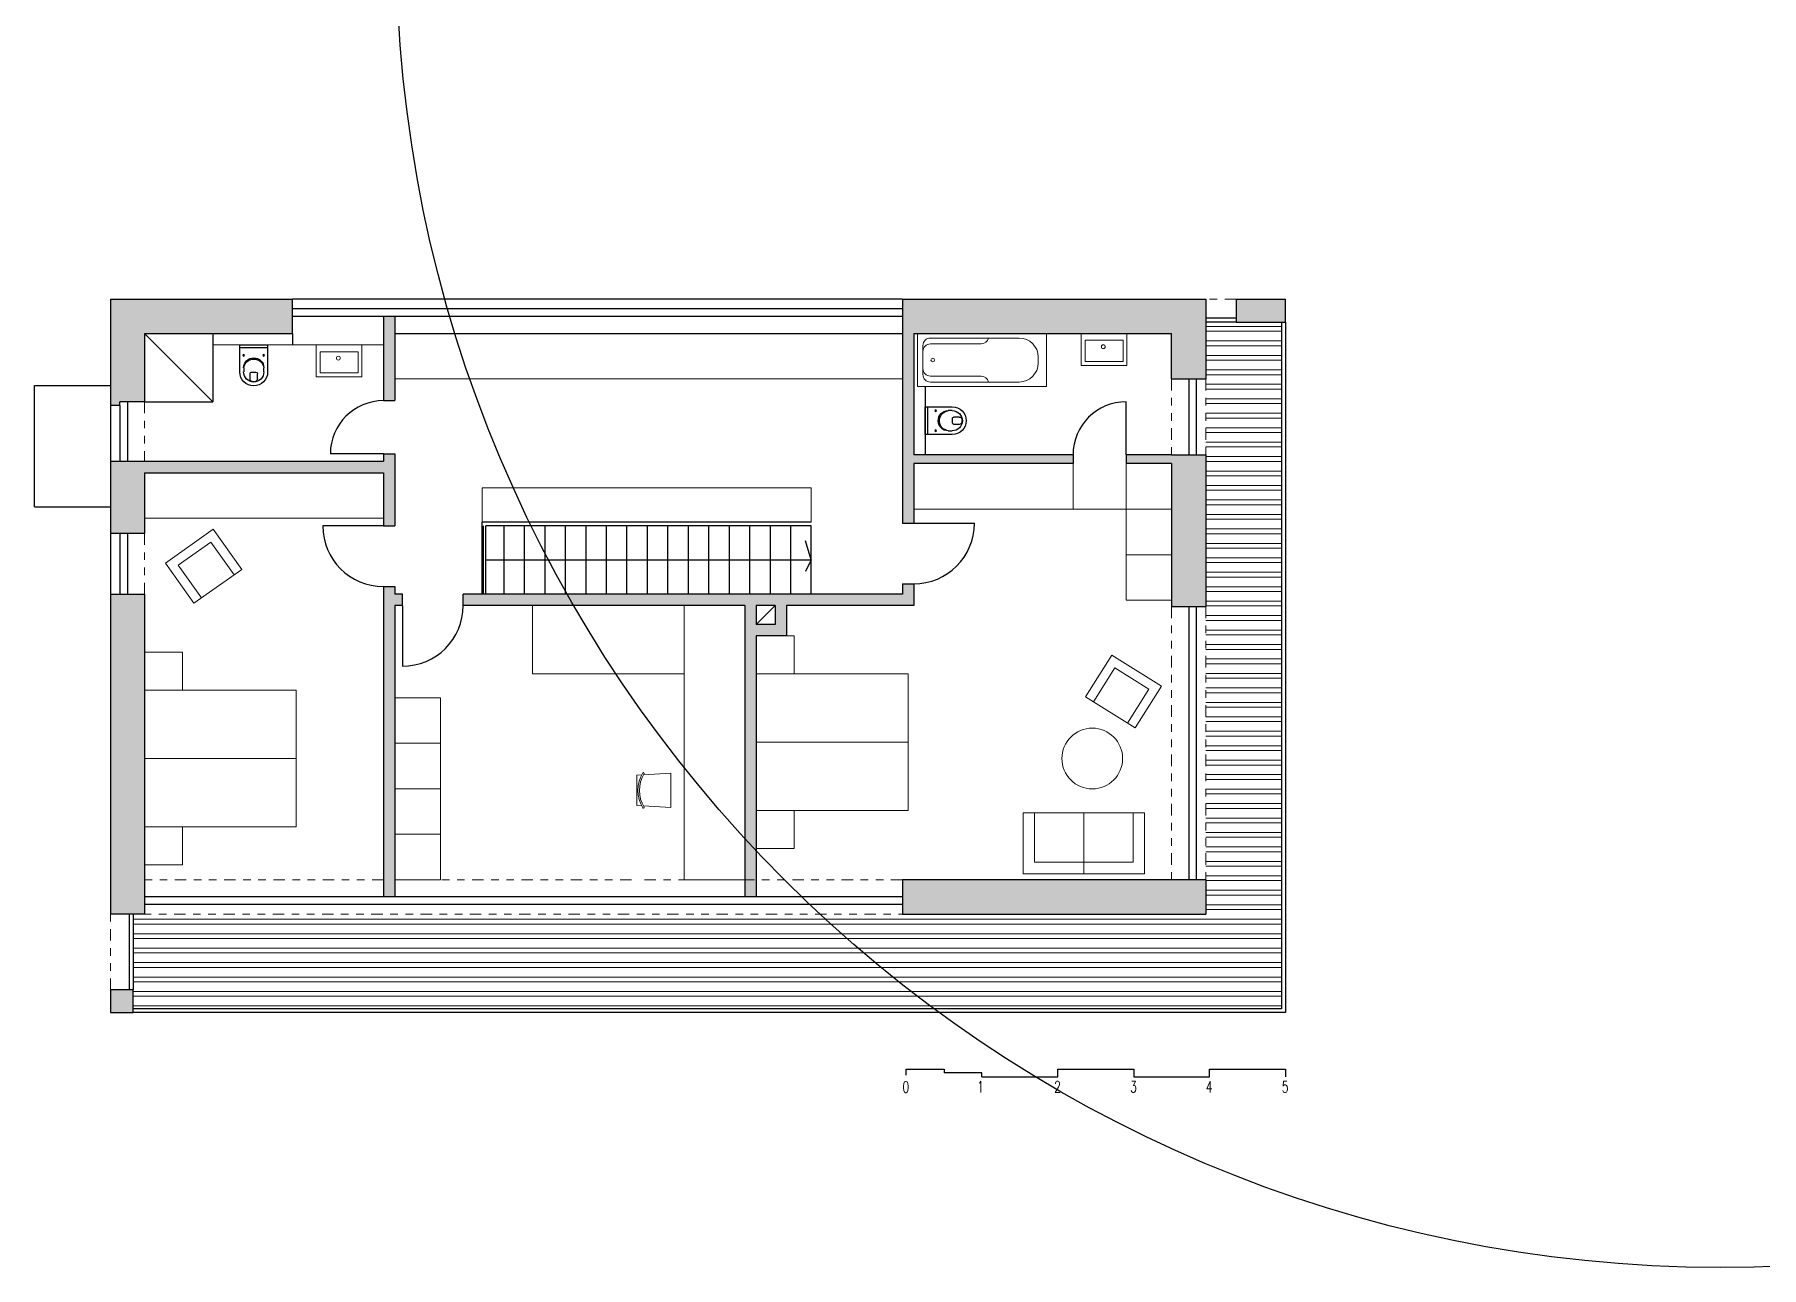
# Model space of a CAD drawing. Header units: millimetres. Extents: x -1097599 to -1097444, y -604198 to -604044.
# Drawn here: x -1097523.05 to -1097500.29, y -604084.94 to -604068.69 of the extents above; entities that cross this region are included whole.
import ezdxf

# ---------------------------------------------------------------- set-up
doc = ezdxf.new("R2010")
doc.units = ezdxf.units.MM
doc.linetypes.add('DIVIDE', pattern=[1.25, 0.5, -0.25, 0, -0.25, 0, -0.25])
doc.linetypes.add('ČERCHOVANÁ', pattern=[25.4, 12.7, -6.35, 0, -6.35])
doc.layers.add('FLOATING-WINDOWS', color=2, linetype='Continuous', plot=False)
for name, color, linetype in [('OSA', 7, 'ČERCHOVANÁ'), ('ZARIZOVAKY', 251, 'Continuous'), ('ZDIVO', 1, 'Continuous')]:
    doc.layers.add(name, color=color, linetype=linetype)
doc.layers.add('SRAFA', color=251, linetype='Continuous', lineweight=9)
doc.styles.add('ROMANS', font='romans.shx', dxfattribs={"width": 0.7})

# ---------------------------------------------------------------- blocks, each defined once
blk = doc.blocks.new('WC 540 Starck 3')
at = {"linetype": 'ByBlock'}
for p, q in [((80.568, 94.265), (80.637, 94.265)), ((81.017, 94.399), (80.66, 94.399)), ((80.66, 94.349), (80.713, 94.349)), ((80.982, 94.034), (80.982, 94.399)), ((81.017, 94.034), (81.017, 94.399)), ((80.568, 94.168), (80.637, 94.168)), ((80.657, 94.188), (80.657, 94.245)), ((80.713, 94.084), (80.66, 94.084)), ((80.66, 94.034), (81.017, 94.034))]:
    blk.add_line(p, q, dxfattribs=at)
for centre in [(80.88, 94.348), (80.88, 94.084)]:
    blk.add_circle(centre, 0.0102, dxfattribs=at)
for centre, radius, start, end in [((80.66, 94.216), 0.183, 90, 270), ((80.66, 94.216), 0.133, 90, 270), ((80.568, 94.23), 0.035, 90, 165.9057), ((80.637, 94.245), 0.02, 360, 90), ((80.713, 94.216), 0.133, 270, 90), ((80.697, 94.216), 0.133, 276.5328, 83.4672), ((80.621, 94.216), 0.09, 165.9057, 194.0943), ((80.568, 94.203), 0.035, 194.0943, 270), ((80.637, 94.188), 0.02, 270, 0)]:
    blk.add_arc(centre, radius, start, end, dxfattribs=at)
blk = doc.blocks.new('vana170')
at = {"linetype": 'Continuous', "lineweight": 0}
for p, q in [((1.7, 0.7), (0, 0.7)), ((0, 0.7), (0, 0)), ((1.7, 0), (1.7, 0.7)), ((0.07, 0.54), (0.07, 0.16)), ((1.34, 0.64), (0.17, 0.64)), ((0.837, 0.562), (0.17, 0.562)), ((1.59, 0.31), (1.59, 0.39)), ((0, 0), (1.7, 0)), ((0.837, 0.138), (0.17, 0.138)), ((0.17, 0.06), (1.34, 0.06))]:
    blk.add_line(p, q, dxfattribs=at)
blk.add_circle((0.2, 0.35), 0.0232, dxfattribs=at)
for centre, radius, start, end in [((0.17, 0.54), 0.1, 90, 180), ((0.17, 0.462), 0.1, 90, 180), ((0.837, 0.662), 0.1, 270, 347.2636), ((1.34, 0.39), 0.25, 0, 90), ((0.17, 0.238), 0.1, 180, 270), ((1.34, 0.31), 0.25, 270, 0), ((0.17, 0.16), 0.1, 180, 270), ((0.837, 0.038), 0.1, 12.7364, 90)]:
    blk.add_arc(centre, radius, start, end, dxfattribs=at)
blk = doc.blocks.new('zidle450-p')
at = {"lineweight": 0}
for p, q in [((0.096, 0.228), (0.087, 0.233)), ((0.096, -0.228), (0.087, -0.233))]:
    blk.add_line(p, q, dxfattribs=at)
for points in [[(0.064, 0.204), (0, 0.2), (0, -0.2), (0.064, -0.204)], [(0.088, -0.205), (0.45, -0.225), (0.45, 0.225), (0.088, 0.205)]]:
    blk.add_lwpolyline(points, dxfattribs=at)
for centre, radius, start, end in [((0.45, 0), 0.436, 147.9324, 212.0676), ((0.085, 0.229), 0.005, 57.2679, 147.9324), ((0.093, 0.223), 0.005, 327.9482, 57.2679), ((0.45, 0), 0.416, 147.9482, 212.0518), ((0.093, -0.223), 0.005, 302.7321, 32.0518), ((0.085, -0.229), 0.005, 212.0676, 302.7321)]:
    blk.add_arc(centre, radius, start, end, dxfattribs=at)

msp = doc.modelspace()

# ---------------------------------------------------------------- hatches: boundary and pattern name
at = {"layer": 'SRAFA'}
h = msp.add_hatch(color=7, dxfattribs=at)
h.paths.add_polyline_path([(-1097519.653, -604072.183), (-1097522.053, -604072.183), (-1097522.053, -604073.583), (-1097521.928, -604073.583), (-1097521.928, -604073.533), (-1097521.603, -604073.533), (-1097521.603, -604072.633), (-1097519.653, -604072.633)])
h.paths.add_polyline_path([(-1097518.303, -604074.218), (-1097518.453, -604074.218), (-1097518.453, -604074.318), (-1097522.053, -604074.318), (-1097522.053, -604075.268), (-1097521.603, -604075.268), (-1097521.603, -604074.468), (-1097518.453, -604074.468), (-1097518.453, -604075.168), (-1097518.303, -604075.168)])
h.paths.add_polyline_path([(-1097521.603, -604076.068), (-1097522.053, -604076.068), (-1097522.053, -604080.283), (-1097521.603, -604080.283)])
h.paths.add_polyline_path([(-1097518.303, -604072.408), (-1097518.453, -604072.408), (-1097518.453, -604073.518), (-1097518.303, -604073.518)])
h.paths.add_polyline_path([(-1097521.753, -604081.283), (-1097522.053, -604081.283), (-1097522.053, -604081.583), (-1097521.753, -604081.583)])
h.paths.add_polyline_path([(-1097518.203, -604076.068), (-1097518.303, -604076.068), (-1097518.303, -604075.968), (-1097518.453, -604075.968), (-1097518.453, -604080.058), (-1097518.303, -604080.058), (-1097518.303, -604076.218), (-1097518.203, -604076.218)])
h.paths.add_polyline_path([(-1097511.463, -604075.933), (-1097511.613, -604075.933), (-1097511.613, -604076.068), (-1097517.403, -604076.068), (-1097517.403, -604076.218), (-1097513.688, -604076.218), (-1097513.688, -604076.618), (-1097513.688, -604080.058), (-1097513.538, -604080.058), (-1097513.538, -604076.618), (-1097513.138, -604076.618), (-1097513.138, -604076.218), (-1097511.463, -604076.218)])
h.paths.add_polyline_path([(-1097513.538, -604076.218), (-1097513.288, -604076.218), (-1097513.288, -604076.468), (-1097513.538, -604076.468)], flags=16)
h.paths.add_polyline_path([(-1097507.613, -604079.833), (-1097511.613, -604079.833), (-1097511.613, -604080.283), (-1097507.613, -604080.283)])
h.paths.add_polyline_path([(-1097507.613, -604074.233), (-1097508.063, -604074.233), (-1097508.663, -604074.233), (-1097508.663, -604074.348), (-1097508.063, -604074.348), (-1097508.063, -604076.233), (-1097507.613, -604076.233)])
h.paths.add_polyline_path([(-1097507.613, -604072.183), (-1097511.613, -604072.183), (-1097511.613, -604075.133), (-1097511.463, -604075.133), (-1097511.463, -604074.348), (-1097509.363, -604074.348), (-1097509.363, -604074.233), (-1097511.463, -604074.233), (-1097511.463, -604072.633), (-1097508.063, -604072.633), (-1097508.063, -604073.233), (-1097507.613, -604073.233)])
h.paths.add_polyline_path([(-1097506.563, -604072.183), (-1097507.213, -604072.183), (-1097507.213, -604072.483), (-1097506.563, -604072.483)])
h = msp.add_hatch(dxfattribs=at)
h.set_pattern_fill('ANSI32', color=256, scale=0.02, angle=135, style=0)
h.set_pattern_definition([(180, (-23.60257, -13.29732), (-1e-17, -0.1905), []), (180, (-23.66607, -13.23382), (-1e-17, -0.1905), [])])
h.paths.add_polyline_path([(-1097506.613, -604072.483), (-1097507.213, -604072.483), (-1097507.613, -604072.483), (-1097507.613, -604073.233), (-1097507.613, -604074.233), (-1097507.613, -604076.233), (-1097507.613, -604079.833), (-1097507.613, -604080.283), (-1097511.613, -604080.283), (-1097521.603, -604080.283), (-1097521.753, -604080.283), (-1097521.753, -604081.283), (-1097521.753, -604081.533), (-1097506.613, -604081.533)])

# ---------------------------------------------------------------- linework, layer by layer
for p, q in [((-1097511.613, -604072.183), (-1097519.653, -604072.183)), ((-1097511.613, -604072.308), (-1097519.653, -604072.308)), ((-1097518.453, -604072.408), (-1097519.653, -604072.408)), ((-1097511.613, -604072.408), (-1097518.303, -604072.408)), ((-1097507.213, -604072.433), (-1097507.613, -604072.433)), ((-1097507.213, -604072.483), (-1097507.613, -604072.483)), ((-1097506.613, -604072.483), (-1097506.613, -604081.533)), ((-1097506.563, -604072.483), (-1097506.563, -604081.583)), ((-1097520.703, -604073.533), (-1097521.603, -604072.633)), ((-1097520.703, -604072.633), (-1097520.703, -604073.533)), ((-1097519.653, -604072.633), (-1097519.653, -604072.783)), ((-1097518.303, -604072.633), (-1097511.613, -604072.633)), ((-1097507.838, -604073.233), (-1097507.838, -604074.233)), ((-1097507.738, -604073.233), (-1097507.738, -604074.233)), ((-1097523.053, -604074.918), (-1097523.053, -604073.318)), ((-1097523.053, -604073.318), (-1097522.053, -604073.318)), ((-1097511.313, -604073.333), (-1097511.313, -604074.233)), ((-1097522.053, -604073.583), (-1097522.053, -604074.318)), ((-1097521.928, -604073.583), (-1097521.928, -604074.318)), ((-1097521.828, -604073.533), (-1097521.828, -604074.318)), ((-1097521.603, -604073.533), (-1097520.703, -604073.533)), ((-1097508.663, -604074.233), (-1097508.663, -604073.533)), ((-1097518.453, -604074.218), (-1097519.153, -604074.218)), ((-1097523.053, -604074.918), (-1097522.053, -604074.918)), ((-1097517.153, -604076.068), (-1097517.153, -604075.118)), ((-1097512.813, -604075.118), (-1097517.153, -604075.118)), ((-1097522.053, -604075.268), (-1097522.053, -604076.068)), ((-1097521.928, -604075.268), (-1097521.928, -604076.068)), ((-1097521.828, -604075.268), (-1097521.828, -604076.068)), ((-1097518.453, -604075.168), (-1097519.253, -604075.168)), ((-1097517.133, -604076.068), (-1097517.133, -604075.168)), ((-1097517.103, -604076.068), (-1097517.103, -604075.168)), ((-1097512.813, -604075.168), (-1097517.103, -604075.168)), ((-1097516.863, -604076.068), (-1097516.863, -604075.168)), ((-1097516.593, -604076.068), (-1097516.593, -604075.168)), ((-1097516.323, -604076.068), (-1097516.323, -604075.168)), ((-1097516.053, -604076.068), (-1097516.053, -604075.168)), ((-1097515.783, -604076.068), (-1097515.783, -604075.168)), ((-1097515.513, -604076.068), (-1097515.513, -604075.168)), ((-1097515.243, -604076.068), (-1097515.243, -604075.168)), ((-1097514.973, -604076.068), (-1097514.973, -604075.168)), ((-1097514.703, -604076.068), (-1097514.703, -604075.168)), ((-1097514.433, -604076.068), (-1097514.433, -604075.168)), ((-1097514.163, -604076.068), (-1097514.163, -604075.168)), ((-1097513.893, -604076.068), (-1097513.893, -604075.168)), ((-1097513.623, -604076.068), (-1097513.623, -604075.168)), ((-1097513.353, -604076.068), (-1097513.353, -604075.168)), ((-1097513.083, -604076.068), (-1097513.083, -604075.168)), ((-1097512.813, -604076.068), (-1097512.813, -604075.168)), ((-1097511.463, -604075.133), (-1097510.663, -604075.133)), ((-1097517.103, -604075.618), (-1097512.813, -604075.618)), ((-1097518.203, -604076.218), (-1097518.203, -604077.018)), ((-1097513.538, -604076.468), (-1097513.288, -604076.218)), ((-1097507.838, -604076.233), (-1097507.838, -604079.833)), ((-1097507.738, -604076.233), (-1097507.738, -604079.833)), ((-1097518.453, -604080.058), (-1097521.603, -604080.058)), ((-1097513.688, -604080.058), (-1097518.303, -604080.058)), ((-1097511.613, -604080.058), (-1097513.538, -604080.058)), ((-1097521.803, -604080.283), (-1097521.803, -604081.283)), ((-1097521.753, -604080.283), (-1097521.753, -604081.283)), ((-1097511.613, -604080.158), (-1097521.603, -604080.158)), ((-1097506.613, -604081.533), (-1097521.753, -604081.533)), ((-1097506.563, -604081.583), (-1097521.753, -604081.583))]:
    msp.add_line(p, q)
at = {"linetype": 'DIVIDE', "lineweight": 0, "ltscale": 0.3}
for p, q in [((-1097507.213, -604072.183), (-1097507.613, -604072.183)), ((-1097508.063, -604073.233), (-1097508.063, -604074.233)), ((-1097507.613, -604073.233), (-1097507.613, -604074.233)), ((-1097521.603, -604073.533), (-1097521.603, -604074.318)), ((-1097521.603, -604075.268), (-1097521.603, -604076.068)), ((-1097508.063, -604076.233), (-1097508.063, -604079.833)), ((-1097507.613, -604076.233), (-1097507.613, -604079.833)), ((-1097518.453, -604079.833), (-1097521.603, -604079.833)), ((-1097515.183, -604079.833), (-1097518.303, -604079.833)), ((-1097511.613, -604079.833), (-1097515.033, -604079.833)), ((-1097508.063, -604079.833), (-1097511.463, -604079.833)), ((-1097522.053, -604081.283), (-1097522.053, -604080.283)), ((-1097508.063, -604080.283), (-1097521.603, -604080.283))]:
    msp.add_line(p, q, dxfattribs=at)
at = {"linetype": 'Continuous'}
for p, q in [((-1097511.563, -604082.407), (-1097511.563, -604082.327)), ((-1097511.563, -604082.327), (-1097511.063, -604082.327)), ((-1097511.063, -604082.327), (-1097511.063, -604082.377)), ((-1097510.563, -604082.377), (-1097511.063, -604082.377)), ((-1097510.563, -604082.427), (-1097510.563, -604082.377)), ((-1097509.563, -604082.427), (-1097509.563, -604082.327)), ((-1097509.563, -604082.327), (-1097508.563, -604082.327)), ((-1097508.563, -604082.327), (-1097508.563, -604082.427)), ((-1097507.563, -604082.427), (-1097507.563, -604082.327)), ((-1097507.563, -604082.327), (-1097506.563, -604082.327)), ((-1097506.563, -604082.327), (-1097506.563, -604082.427)), ((-1097510.563, -604082.427), (-1097509.563, -604082.427)), ((-1097508.563, -604082.427), (-1097507.563, -604082.427))]:
    msp.add_line(p, q, dxfattribs=at)
for centre, radius, start, end in [((-1097518.453, -604074.218), 0.7, 90, 180), ((-1097508.663, -604074.233), 0.7, 90, 180), ((-1097518.453, -604075.168), 0.8, 180, 270), ((-1097511.463, -604075.133), 0.8, 270, 0), ((-1097518.203, -604076.218), 0.8, 270, 360)]:
    msp.add_arc(centre, radius, start, end)
at = {"layer": 'FLOATING-WINDOWS'}
msp.add_circle((-1097500.833, -604067.492), 17.449, dxfattribs=at)
at = {"layer": 'OSA', "linetype": 'Continuous', "lineweight": 0}
msp.add_line((-1097520.703, -604072.783), (-1097518.453, -604072.783), dxfattribs=at)
for points in [[(-1097519.338, -604072.783), (-1097518.738, -604072.783), (-1097518.738, -604073.204), (-1097519.338, -604073.204)], [(-1097509.254, -604072.633), (-1097508.654, -604072.633), (-1097508.654, -604073.054), (-1097509.254, -604073.054)], [(-1097509.204, -604072.723), (-1097508.704, -604072.723), (-1097508.704, -604073.004), (-1097509.204, -604073.004)], [(-1097519.288, -604072.873), (-1097518.788, -604072.873), (-1097518.788, -604073.154), (-1097519.288, -604073.154)]]:
    msp.add_lwpolyline(points, close=True, dxfattribs=at)
for centre in [(-1097508.964, -604072.808), (-1097519.048, -604072.958)]:
    msp.add_circle(centre, 0.0253, dxfattribs=at)
at = {"layer": 'ZARIZOVAKY', "linetype": 'Continuous', "lineweight": 0}
for p, q in [((-1097518.303, -604073.233), (-1097511.613, -604073.233)), ((-1097509.363, -604074.348), (-1097509.363, -604074.948)), ((-1097508.663, -604074.348), (-1097508.663, -604076.148)), ((-1097512.813, -604074.668), (-1097517.153, -604074.668)), ((-1097517.153, -604074.668), (-1097517.153, -604075.118)), ((-1097512.813, -604074.668), (-1097512.813, -604075.118)), ((-1097521.603, -604075.068), (-1097518.453, -604075.068)), ((-1097509.363, -604074.948), (-1097511.463, -604074.948)), ((-1097509.363, -604074.948), (-1097508.663, -604074.948)), ((-1097508.063, -604074.948), (-1097508.663, -604074.948)), ((-1097520.699, -604075.212), (-1097521.328, -604075.658)), ((-1097520.322, -604075.742), (-1097520.699, -604075.212)), ((-1097520.727, -604075.382), (-1097521.158, -604075.687)), ((-1097520.422, -604075.812), (-1097520.727, -604075.382)), ((-1097508.063, -604075.548), (-1097508.663, -604075.548)), ((-1097521.328, -604075.658), (-1097520.952, -604076.188)), ((-1097520.853, -604076.118), (-1097521.158, -604075.687)), ((-1097520.952, -604076.188), (-1097520.322, -604075.742)), ((-1097514.488, -604076.218), (-1097514.488, -604079.833)), ((-1097508.063, -604076.148), (-1097508.663, -604076.148)), ((-1097509.197, -604077.422), (-1097508.851, -604076.871)), ((-1097508.851, -604076.871), (-1097508.197, -604077.281)), ((-1097509.093, -604077.487), (-1097508.813, -604077.039)), ((-1097508.813, -604077.039), (-1097508.365, -604077.32)), ((-1097508.646, -604077.767), (-1097508.365, -604077.32)), ((-1097508.197, -604077.281), (-1097508.542, -604077.832)), ((-1097517.703, -604077.433), (-1097518.303, -604077.433)), ((-1097517.703, -604077.433), (-1097517.703, -604079.833)), ((-1097508.542, -604077.832), (-1097509.197, -604077.422)), ((-1097517.703, -604078.033), (-1097518.303, -604078.033)), ((-1097511.538, -604078.018), (-1097513.538, -604078.018)), ((-1097519.603, -604078.233), (-1097521.603, -604078.233)), ((-1097517.703, -604078.633), (-1097518.303, -604078.633)), ((-1097510.019, -604078.952), (-1097509.219, -604078.952)), ((-1097510.019, -604079.752), (-1097510.019, -604078.952)), ((-1097509.869, -604078.952), (-1097509.869, -604079.602)), ((-1097509.219, -604078.952), (-1097509.219, -604079.752)), ((-1097509.219, -604079.752), (-1097509.219, -604078.952)), ((-1097509.219, -604078.952), (-1097508.419, -604078.952)), ((-1097508.569, -604078.952), (-1097508.569, -604079.602)), ((-1097508.419, -604078.952), (-1097508.419, -604079.752)), ((-1097517.703, -604079.233), (-1097518.303, -604079.233)), ((-1097509.219, -604079.602), (-1097509.869, -604079.602)), ((-1097508.569, -604079.602), (-1097509.219, -604079.602)), ((-1097517.703, -604079.833), (-1097518.303, -604079.833)), ((-1097514.488, -604079.833), (-1097513.688, -604079.833)), ((-1097509.219, -604079.752), (-1097510.019, -604079.752)), ((-1097508.419, -604079.752), (-1097509.219, -604079.752))]:
    msp.add_line(p, q, dxfattribs=at)
for points in [[(-1097516.488, -604077.118), (-1097514.488, -604077.118), (-1097514.488, -604076.218), (-1097516.488, -604076.218)], [(-1097513.038, -604077.118), (-1097513.538, -604077.118), (-1097513.538, -604076.618), (-1097513.038, -604076.618)], [(-1097521.103, -604077.333), (-1097521.603, -604077.333), (-1097521.603, -604076.833), (-1097521.103, -604076.833)], [(-1097513.538, -604078.918), (-1097511.538, -604078.918), (-1097511.538, -604077.118), (-1097513.538, -604077.118)], [(-1097521.603, -604079.133), (-1097519.603, -604079.133), (-1097519.603, -604077.333), (-1097521.603, -604077.333)], [(-1097513.038, -604079.418), (-1097513.538, -604079.418), (-1097513.538, -604078.918), (-1097513.038, -604078.918)], [(-1097521.103, -604079.633), (-1097521.603, -604079.633), (-1097521.603, -604079.133), (-1097521.103, -604079.133)]]:
    msp.add_lwpolyline(points, close=True, dxfattribs=at)
msp.add_circle((-1097509.109, -604078.234), 0.4, dxfattribs=at)
at = {"layer": 'ZDIVO'}
for p, q in [((-1097522.053, -604072.183), (-1097519.653, -604072.183)), ((-1097522.053, -604072.183), (-1097522.053, -604073.583)), ((-1097519.653, -604072.633), (-1097519.653, -604072.183)), ((-1097511.613, -604072.183), (-1097507.613, -604072.183)), ((-1097511.613, -604072.183), (-1097511.613, -604075.133)), ((-1097507.613, -604072.183), (-1097507.613, -604073.233)), ((-1097507.213, -604072.183), (-1097506.563, -604072.183)), ((-1097507.213, -604072.183), (-1097507.213, -604072.483)), ((-1097506.563, -604072.483), (-1097506.563, -604072.183)), ((-1097518.453, -604072.408), (-1097518.453, -604073.518)), ((-1097518.303, -604072.408), (-1097518.453, -604072.408)), ((-1097518.303, -604072.408), (-1097518.303, -604073.518)), ((-1097507.213, -604072.483), (-1097506.563, -604072.483)), ((-1097521.603, -604072.633), (-1097519.653, -604072.633)), ((-1097521.603, -604072.633), (-1097521.603, -604073.533)), ((-1097511.463, -604072.633), (-1097508.063, -604072.633)), ((-1097511.463, -604072.633), (-1097511.463, -604074.233)), ((-1097508.063, -604073.233), (-1097508.063, -604072.633)), ((-1097508.063, -604073.233), (-1097507.613, -604073.233)), ((-1097518.453, -604073.518), (-1097518.303, -604073.518)), ((-1097521.928, -604073.583), (-1097522.053, -604073.583)), ((-1097521.603, -604073.533), (-1097521.928, -604073.533)), ((-1097521.928, -604073.583), (-1097521.928, -604073.533)), ((-1097522.053, -604074.318), (-1097518.453, -604074.318)), ((-1097522.053, -604074.318), (-1097522.053, -604075.268)), ((-1097518.453, -604074.218), (-1097518.303, -604074.218)), ((-1097518.453, -604074.218), (-1097518.453, -604074.318)), ((-1097518.303, -604074.218), (-1097518.303, -604075.168)), ((-1097509.363, -604074.233), (-1097511.463, -604074.233)), ((-1097509.363, -604074.348), (-1097511.463, -604074.348)), ((-1097511.463, -604074.348), (-1097511.463, -604075.133)), ((-1097509.363, -604074.233), (-1097509.363, -604074.348)), ((-1097508.063, -604074.233), (-1097508.663, -604074.233)), ((-1097508.663, -604074.233), (-1097508.663, -604074.348)), ((-1097508.063, -604074.348), (-1097508.663, -604074.348)), ((-1097508.063, -604074.233), (-1097507.613, -604074.233)), ((-1097508.063, -604074.348), (-1097508.063, -604076.233)), ((-1097507.613, -604074.233), (-1097507.613, -604076.233)), ((-1097521.603, -604074.468), (-1097518.453, -604074.468)), ((-1097521.603, -604074.468), (-1097521.603, -604075.268)), ((-1097518.453, -604074.468), (-1097518.453, -604075.168)), ((-1097521.603, -604075.268), (-1097522.053, -604075.268)), ((-1097518.453, -604075.168), (-1097518.303, -604075.168)), ((-1097511.613, -604075.133), (-1097511.463, -604075.133)), ((-1097512.813, -604075.618), (-1097512.888, -604075.367)), ((-1097512.813, -604075.618), (-1097512.888, -604075.769)), ((-1097518.453, -604075.968), (-1097518.453, -604080.058)), ((-1097518.453, -604075.968), (-1097518.303, -604075.968)), ((-1097518.303, -604075.968), (-1097518.303, -604076.068)), ((-1097511.613, -604075.933), (-1097511.613, -604076.068)), ((-1097511.613, -604075.933), (-1097511.463, -604075.933)), ((-1097511.463, -604075.933), (-1097511.463, -604076.218)), ((-1097522.053, -604076.068), (-1097522.053, -604080.283)), ((-1097522.053, -604076.068), (-1097521.603, -604076.068)), ((-1097521.603, -604076.068), (-1097521.603, -604080.283)), ((-1097518.203, -604076.068), (-1097518.303, -604076.068)), ((-1097518.203, -604076.218), (-1097518.303, -604076.218)), ((-1097518.303, -604076.218), (-1097518.303, -604080.058)), ((-1097518.203, -604076.218), (-1097518.203, -604076.068)), ((-1097511.613, -604076.068), (-1097517.403, -604076.068)), ((-1097517.403, -604076.218), (-1097517.403, -604076.068)), ((-1097513.688, -604076.218), (-1097517.403, -604076.218)), ((-1097513.688, -604076.218), (-1097513.688, -604076.618)), ((-1097513.288, -604076.218), (-1097513.538, -604076.218)), ((-1097513.538, -604076.218), (-1097513.538, -604076.468)), ((-1097513.288, -604076.218), (-1097513.288, -604076.468)), ((-1097511.463, -604076.218), (-1097513.138, -604076.218)), ((-1097513.138, -604076.218), (-1097513.138, -604076.618)), ((-1097508.063, -604076.233), (-1097507.613, -604076.233)), ((-1097513.288, -604076.468), (-1097513.538, -604076.468)), ((-1097513.688, -604076.618), (-1097513.688, -604080.058)), ((-1097513.538, -604076.618), (-1097513.538, -604080.058)), ((-1097513.138, -604076.618), (-1097513.538, -604076.618)), ((-1097507.613, -604079.833), (-1097511.613, -604079.833)), ((-1097511.613, -604079.833), (-1097511.613, -604080.283)), ((-1097507.613, -604079.833), (-1097507.613, -604080.283)), ((-1097518.303, -604080.058), (-1097518.453, -604080.058)), ((-1097513.538, -604080.058), (-1097513.688, -604080.058)), ((-1097521.603, -604080.283), (-1097522.053, -604080.283)), ((-1097511.613, -604080.283), (-1097507.613, -604080.283))]:
    msp.add_line(p, q, dxfattribs=at)
msp.add_lwpolyline([(-1097521.753, -604081.283), (-1097522.053, -604081.283), (-1097522.053, -604081.583), (-1097521.753, -604081.583)], close=True, dxfattribs=at)

# ---------------------------------------------------------------- block references
at = {"linetype": 'ByBlock', "xscale": -1}
for p, rotation in [((-1097614.379, -604153.8), 269.9999999819638), ((-1097430.295, -604167.999), 359.9999999819637)]:
    msp.add_blockref('WC 540 Starck 3', p, dxfattribs=dict(at, rotation=rotation))
at = {"linetype": 'Continuous', "lineweight": 70, "xscale": -1, "rotation": 179.999999888089}
msp.add_blockref('vana170', (-1097511.412, -604072.633), dxfattribs=at)
at = {"layer": 'ZARIZOVAKY', "linetype": 'Continuous', "lineweight": 0, "xscale": -1, "rotation": 180.0000000004425}
msp.add_blockref('zidle450-p', (-1097515.113, -604078.654), dxfattribs=at)

# ---------------------------------------------------------------- texts
at = {"linetype": 'Continuous', "lineweight": 0, "style": 'ROMANS', "width": 0.7}
for s, p in [('0', (-1097511.612, -604082.639)), ('1', (-1097510.627, -604082.635)), ('2', (-1097509.612, -604082.635)), ('3', (-1097508.612, -604082.635)), ('4', (-1097507.612, -604082.635)), ('5', (-1097506.612, -604082.636))]:
    msp.add_text(s, height=0.15, dxfattribs=at).set_placement(p)

doc.saveas('drawing.dxf')
